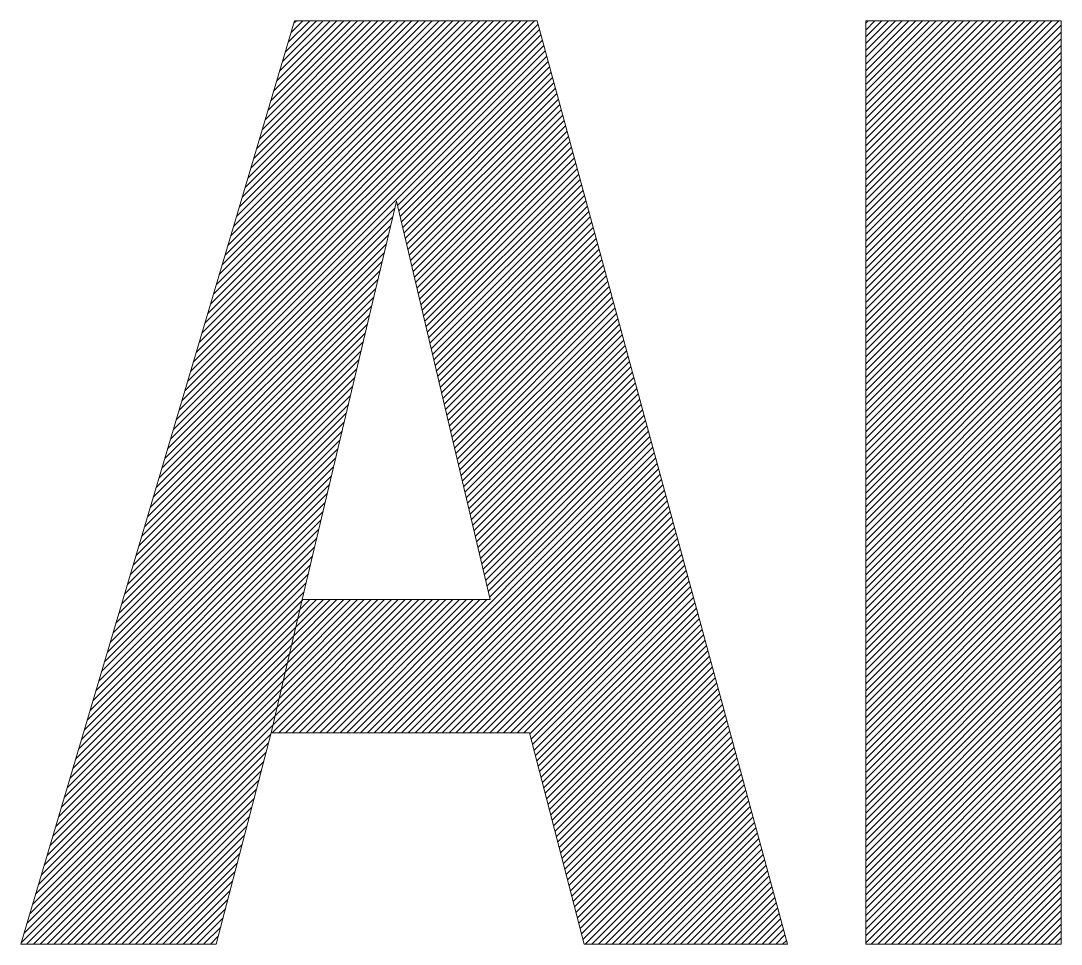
# Model space of a CAD drawing. Header units: millimetres. Extents: x 1677 to 2236, y -507 to -75.
# Drawn here: x 2110.666 to 2113.367, y -483.489 to -481.093 of the extents above; entities that cross this region are included whole.
import ezdxf

# ---------------------------------------------------------------- set-up
doc = ezdxf.new("R2010")
doc.units = ezdxf.units.MM

msp = doc.modelspace()

# ---------------------------------------------------------------- linework, layer by layer
at = {"color": 5, "lineweight": 0}
for p, q in [((2111.3766, -481.0927), (2110.6659, -483.4893)), ((2112.0063, -481.0927), (2111.3766, -481.0927)), ((2112.6559, -483.4893), (2112.0063, -481.0927)), ((2112.8592, -481.0927), (2112.8592, -483.4893)), ((2113.3666, -481.0927), (2112.8592, -481.0927)), ((2112.8592, -481.0927), (2112.8592, -481.0927)), ((2113.3666, -483.4893), (2113.3666, -481.0927)), ((2111.3965, -482.5951), (2111.6411, -481.5605)), ((2111.6411, -481.5605), (2111.884, -482.5951)), ((2111.3155, -482.9406), (2111.3965, -482.5951)), ((2111.3965, -482.5951), (2111.3155, -482.9406)), ((2111.884, -482.5951), (2111.3965, -482.5951)), ((2111.1733, -483.4893), (2111.3155, -482.9406)), ((2111.3155, -482.9406), (2111.9865, -482.9406)), ((2111.9865, -482.9406), (2112.1287, -483.4893)), ((2110.6659, -483.4893), (2111.1733, -483.4893)), ((2110.6659, -483.4893), (2110.6659, -483.4893)), ((2112.1287, -483.4893), (2112.6559, -483.4893)), ((2112.8592, -483.4893), (2113.3666, -483.4893))]:
    msp.add_line(p, q, dxfattribs=at)
at = {"color": 5}
for p, q in [((2111.1067, -482.0028), (2112.0086, -481.101)), ((2111.1142, -481.9777), (2111.9992, -481.0927)), ((2111.1216, -481.9526), (2111.9815, -481.0927)), ((2111.1291, -481.9274), (2111.9638, -481.0927)), ((2111.1365, -481.9023), (2111.9461, -481.0927)), ((2111.144, -481.8772), (2111.9285, -481.0927)), ((2111.1514, -481.8521), (2111.9108, -481.0927)), ((2111.1589, -481.8269), (2111.8931, -481.0927)), ((2111.1663, -481.8018), (2111.8754, -481.0927)), ((2111.1738, -481.7767), (2111.8577, -481.0927)), ((2111.1812, -481.7515), (2111.8401, -481.0927)), ((2111.1887, -481.7264), (2111.8224, -481.0927)), ((2111.1962, -481.7013), (2111.8047, -481.0927)), ((2111.2036, -481.6761), (2111.787, -481.0927)), ((2111.2111, -481.651), (2111.7694, -481.0927)), ((2111.2185, -481.6259), (2111.7517, -481.0927)), ((2111.226, -481.6008), (2111.734, -481.0927)), ((2111.2334, -481.5756), (2111.7163, -481.0927)), ((2111.2409, -481.5505), (2111.6986, -481.0927)), ((2111.2483, -481.5254), (2111.681, -481.0927)), ((2111.2558, -481.5002), (2111.6633, -481.0927)), ((2111.2632, -481.4751), (2111.6456, -481.0927)), ((2111.2707, -481.45), (2111.6279, -481.0927)), ((2111.2781, -481.4248), (2111.6103, -481.0927)), ((2111.2856, -481.3997), (2111.5926, -481.0927)), ((2111.293, -481.3746), (2111.5749, -481.0927)), ((2111.3005, -481.3495), (2111.5572, -481.0927)), ((2111.3079, -481.3243), (2111.5395, -481.0927)), ((2111.3154, -481.2992), (2111.5219, -481.0927)), ((2111.3228, -481.2741), (2111.5042, -481.0927)), ((2111.3303, -481.2489), (2111.4865, -481.0927)), ((2111.3377, -481.2238), (2111.4688, -481.0927)), ((2111.3452, -481.1987), (2111.4512, -481.0927)), ((2111.3527, -481.1735), (2111.4335, -481.0927)), ((2111.3601, -481.1484), (2111.4158, -481.0927)), ((2111.3676, -481.1233), (2111.3981, -481.0927)), ((2111.375, -481.0982), (2111.3804, -481.0927)), ((2112.8592, -481.0989), (2112.8654, -481.0927)), ((2112.8592, -481.1166), (2112.883, -481.0927)), ((2112.8592, -481.1342), (2112.9007, -481.0927)), ((2112.8592, -481.1519), (2112.9184, -481.0927)), ((2112.8592, -481.1696), (2112.9361, -481.0927)), ((2112.8592, -481.1873), (2112.9538, -481.0927)), ((2112.8592, -481.205), (2112.9714, -481.0927)), ((2112.8592, -481.2226), (2112.9891, -481.0927)), ((2112.8592, -481.2403), (2113.0068, -481.0927)), ((2112.8592, -481.258), (2113.0245, -481.0927)), ((2112.8592, -481.2757), (2113.0421, -481.0927)), ((2112.8592, -481.2933), (2113.0598, -481.0927)), ((2112.8592, -481.311), (2113.0775, -481.0927)), ((2112.8592, -481.3287), (2113.0952, -481.0927)), ((2112.8592, -481.3464), (2113.1129, -481.0927)), ((2112.8592, -481.3641), (2113.1305, -481.0927)), ((2112.8592, -481.3817), (2113.1482, -481.0927)), ((2112.8592, -481.3994), (2113.1659, -481.0927)), ((2112.8592, -481.4171), (2113.1836, -481.0927)), ((2112.8592, -481.4348), (2113.2012, -481.0927)), ((2112.8592, -481.4524), (2113.2189, -481.0927)), ((2112.8592, -481.4701), (2113.2366, -481.0927)), ((2112.8592, -481.4878), (2113.2543, -481.0927)), ((2112.8592, -481.5055), (2113.272, -481.0927)), ((2112.8592, -481.5232), (2113.2896, -481.0927)), ((2112.8592, -481.5408), (2113.3073, -481.0927)), ((2112.8592, -481.5585), (2113.325, -481.0927)), ((2112.8592, -481.5762), (2113.3427, -481.0927)), ((2112.8592, -481.5939), (2113.3603, -481.0927)), ((2111.0918, -482.0531), (2112.0161, -481.1288)), ((2111.0993, -482.028), (2112.0124, -481.1149)), ((2112.8592, -481.6115), (2113.3666, -481.1041)), ((2112.8592, -481.6292), (2113.3666, -481.1218)), ((2111.0769, -482.1034), (2112.0237, -481.1566)), ((2111.0844, -482.0782), (2112.0199, -481.1427)), ((2112.8592, -481.6469), (2113.3666, -481.1395)), ((2111.0695, -482.1285), (2112.0274, -481.1705)), ((2112.8592, -481.6646), (2113.3666, -481.1572)), ((2112.8592, -481.6823), (2113.3666, -481.1748)), ((2111.6438, -481.5719), (2112.0312, -481.1844)), ((2111.6471, -481.5862), (2112.035, -481.1983)), ((2112.8592, -481.6999), (2113.3666, -481.1925)), ((2112.8592, -481.7176), (2113.3666, -481.2102)), ((2111.6505, -481.6005), (2112.0387, -481.2122)), ((2111.6538, -481.6148), (2112.0425, -481.2262)), ((2112.8592, -481.7353), (2113.3666, -481.2279)), ((2111.6572, -481.6291), (2112.0463, -481.2401)), ((2111.6606, -481.6435), (2112.05, -481.254)), ((2112.8592, -481.753), (2113.3666, -481.2456)), ((2112.8592, -481.7706), (2113.3666, -481.2632)), ((2111.6639, -481.6578), (2112.0538, -481.2679)), ((2111.6673, -481.6721), (2112.0576, -481.2818)), ((2112.8592, -481.7883), (2113.3666, -481.2809)), ((2111.6706, -481.6864), (2112.0614, -481.2957)), ((2111.674, -481.7007), (2112.0651, -481.3096)), ((2112.8592, -481.806), (2113.3666, -481.2986)), ((2112.8592, -481.8237), (2113.3666, -481.3163)), ((2111.6774, -481.715), (2112.0689, -481.3235)), ((2111.6807, -481.7294), (2112.0727, -481.3374)), ((2112.8592, -481.8414), (2113.3666, -481.3339)), ((2111.6841, -481.7437), (2112.0764, -481.3513)), ((2111.6875, -481.758), (2112.0802, -481.3652)), ((2112.8592, -481.859), (2113.3666, -481.3516)), ((2112.8592, -481.8767), (2113.3666, -481.3693)), ((2111.6908, -481.7723), (2112.084, -481.3791)), ((2111.6942, -481.7866), (2112.0877, -481.3931)), ((2112.8592, -481.8944), (2113.3666, -481.387)), ((2111.6975, -481.8009), (2112.0915, -481.407)), ((2111.7009, -481.8152), (2112.0953, -481.4209)), ((2112.8592, -481.9121), (2113.3666, -481.4047)), ((2112.8592, -481.9297), (2113.3666, -481.4223)), ((2111.7043, -481.8296), (2112.0991, -481.4348)), ((2111.7076, -481.8439), (2112.1028, -481.4487)), ((2112.8592, -481.9474), (2113.3666, -481.44)), ((2111.711, -481.8582), (2112.1066, -481.4626)), ((2111.7143, -481.8725), (2112.1104, -481.4765)), ((2112.8592, -481.9651), (2113.3666, -481.4577)), ((2112.8592, -481.9828), (2113.3666, -481.4754)), ((2111.7177, -481.8868), (2112.1141, -481.4904)), ((2111.7211, -481.9011), (2112.1179, -481.5043)), ((2112.8592, -482.0005), (2113.3666, -481.493)), ((2111.7244, -481.9155), (2112.1217, -481.5182)), ((2111.7278, -481.9298), (2112.1254, -481.5321)), ((2112.8592, -482.0181), (2113.3666, -481.5107)), ((2112.8592, -482.0358), (2113.3666, -481.5284)), ((2111.7312, -481.9441), (2112.1292, -481.546)), ((2111.7345, -481.9584), (2112.133, -481.5599)), ((2112.8592, -482.0535), (2113.3666, -481.5461)), ((2111.062, -482.1536), (2111.6367, -481.5789)), ((2111.7379, -481.9727), (2112.1367, -481.5739)), ((2111.7412, -481.987), (2112.1405, -481.5878)), ((2112.8592, -482.0712), (2113.3666, -481.5638)), ((2112.8592, -482.0888), (2113.3666, -481.5814)), ((2111.0546, -482.1787), (2111.6312, -481.6021)), ((2111.7446, -482.0014), (2112.1443, -481.6017)), ((2111.748, -482.0157), (2112.1481, -481.6156)), ((2112.8592, -482.1065), (2113.3666, -481.5991)), ((2111.0471, -482.2039), (2111.6258, -481.6252)), ((2111.7513, -482.03), (2112.1518, -481.6295)), ((2112.8592, -482.1242), (2113.3666, -481.6168)), ((2112.8592, -482.1419), (2113.3666, -481.6345)), ((2111.0397, -482.229), (2111.6203, -481.6484)), ((2111.7547, -482.0443), (2112.1556, -481.6434)), ((2111.758, -482.0586), (2112.1594, -481.6573)), ((2112.8592, -482.1596), (2113.3666, -481.6521)), ((2112.8592, -482.1772), (2113.3666, -481.6698)), ((2111.0247, -482.2793), (2111.6093, -481.6947)), ((2111.0322, -482.2541), (2111.6148, -481.6715)), ((2111.7614, -482.0729), (2112.1631, -481.6712)), ((2111.7648, -482.0873), (2112.1669, -481.6851)), ((2112.8592, -482.1949), (2113.3666, -481.6875)), ((2111.0173, -482.3044), (2111.6039, -481.7178)), ((2111.7681, -482.1016), (2112.1707, -481.699)), ((2111.7715, -482.1159), (2112.1744, -481.7129)), ((2112.8592, -482.2126), (2113.3666, -481.7052)), ((2112.8592, -482.2303), (2113.3666, -481.7229)), ((2111.0098, -482.3295), (2111.5984, -481.741)), ((2111.7749, -482.1302), (2112.1782, -481.7268)), ((2111.7782, -482.1445), (2112.182, -481.7408)), ((2112.8592, -482.2479), (2113.3666, -481.7405)), ((2111.0024, -482.3547), (2111.5929, -481.7641)), ((2111.7816, -482.1588), (2112.1858, -481.7547)), ((2111.7849, -482.1731), (2112.1895, -481.7686)), ((2112.8592, -482.2656), (2113.3666, -481.7582)), ((2112.8592, -482.2833), (2113.3666, -481.7759)), ((2110.9949, -482.3798), (2111.5874, -481.7873)), ((2111.7883, -482.1875), (2112.1933, -481.7825)), ((2111.7917, -482.2018), (2112.1971, -481.7964)), ((2112.8592, -482.301), (2113.3666, -481.7936)), ((2110.9875, -482.4049), (2111.582, -481.8104)), ((2111.795, -482.2161), (2112.2008, -481.8103)), ((2111.7984, -482.2304), (2112.2046, -481.8242)), ((2112.8592, -482.3187), (2113.3666, -481.8112)), ((2112.8592, -482.3363), (2113.3666, -481.8289)), ((2110.9726, -482.4552), (2111.571, -481.8567)), ((2110.98, -482.43), (2111.5765, -481.8336)), ((2111.8018, -482.2447), (2112.2084, -481.8381)), ((2111.8051, -482.259), (2112.2121, -481.852)), ((2112.8592, -482.354), (2113.3666, -481.8466)), ((2110.9651, -482.4803), (2111.5656, -481.8799)), ((2111.8085, -482.2734), (2112.2159, -481.8659)), ((2111.8118, -482.2877), (2112.2197, -481.8798)), ((2112.8592, -482.3717), (2113.3666, -481.8643)), ((2112.8592, -482.3894), (2113.3666, -481.8819)), ((2110.9577, -482.5054), (2111.5601, -481.903)), ((2111.8152, -482.302), (2112.2234, -481.8937)), ((2111.8186, -482.3163), (2112.2272, -481.9077)), ((2112.8592, -482.407), (2113.3666, -481.8996)), ((2110.9502, -482.5306), (2111.5546, -481.9262)), ((2111.8219, -482.3306), (2112.231, -481.9216)), ((2111.8253, -482.3449), (2112.2348, -481.9355)), ((2112.8592, -482.4247), (2113.3666, -481.9173)), ((2112.8592, -482.4424), (2113.3666, -481.935)), ((2110.9428, -482.5557), (2111.5491, -481.9493)), ((2111.8286, -482.3593), (2112.2385, -481.9494)), ((2111.832, -482.3736), (2112.2423, -481.9633)), ((2112.8592, -482.4601), (2113.3666, -481.9527)), ((2110.9353, -482.5808), (2111.5437, -481.9725)), ((2111.8354, -482.3879), (2112.2461, -481.9772)), ((2111.8387, -482.4022), (2112.2498, -481.9911)), ((2112.8592, -482.4778), (2113.3666, -481.9703)), ((2112.8592, -482.4954), (2113.3666, -481.988)), ((2110.9204, -482.6311), (2111.5327, -482.0188)), ((2110.9279, -482.606), (2111.5382, -481.9956)), ((2111.8421, -482.4165), (2112.2536, -482.005)), ((2111.8455, -482.4308), (2112.2574, -482.0189)), ((2112.8592, -482.5131), (2113.3666, -482.0057)), ((2110.913, -482.6562), (2111.5272, -482.0419)), ((2111.8488, -482.4452), (2112.2611, -482.0328)), ((2111.8522, -482.4595), (2112.2649, -482.0467)), ((2112.8592, -482.5308), (2113.3666, -482.0234)), ((2112.8592, -482.5485), (2113.3666, -482.041)), ((2110.9055, -482.6814), (2111.5218, -482.0651)), ((2111.8555, -482.4738), (2112.2687, -482.0606)), ((2111.8589, -482.4881), (2112.2725, -482.0745)), ((2112.8592, -482.5661), (2113.3666, -482.0587)), ((2110.8981, -482.7065), (2111.5163, -482.0882)), ((2111.8623, -482.5024), (2112.2762, -482.0885)), ((2112.8592, -482.5838), (2113.3666, -482.0764)), ((2112.8592, -482.6015), (2113.3666, -482.0941)), ((2110.8906, -482.7316), (2111.5108, -482.1114)), ((2111.8656, -482.5167), (2112.28, -482.1024)), ((2111.869, -482.531), (2112.2838, -482.1163)), ((2112.8592, -482.6192), (2113.3666, -482.1118)), ((2110.8832, -482.7567), (2111.5053, -482.1345)), ((2111.8723, -482.5454), (2112.2875, -482.1302)), ((2111.8757, -482.5597), (2112.2913, -482.1441)), ((2112.8592, -482.6369), (2113.3666, -482.1294)), ((2112.8592, -482.6545), (2113.3666, -482.1471)), ((2110.8682, -482.807), (2111.4944, -482.1808)), ((2110.8757, -482.7819), (2111.4999, -482.1577)), ((2111.8791, -482.574), (2112.2951, -482.158)), ((2111.8824, -482.5883), (2112.2988, -482.1719)), ((2112.8592, -482.6722), (2113.3666, -482.1648)), ((2112.8592, -482.6899), (2113.3666, -482.1825)), ((2110.8608, -482.8321), (2111.4889, -482.204)), ((2111.5479, -482.9406), (2112.3026, -482.1858)), ((2111.5655, -482.9406), (2112.3064, -482.1997)), ((2112.8592, -482.7076), (2113.3666, -482.2001)), ((2110.8533, -482.8573), (2111.4835, -482.2272)), ((2111.5832, -482.9406), (2112.3101, -482.2136)), ((2111.6009, -482.9406), (2112.3139, -482.2275)), ((2112.8592, -482.7252), (2113.3666, -482.2178)), ((2112.8592, -482.7429), (2113.3666, -482.2355)), ((2110.8459, -482.8824), (2111.478, -482.2503)), ((2111.6186, -482.9406), (2112.3177, -482.2414)), ((2111.6362, -482.9406), (2112.3215, -482.2554)), ((2112.8592, -482.7606), (2113.3666, -482.2532)), ((2110.8384, -482.9075), (2111.4725, -482.2735)), ((2111.6539, -482.9406), (2112.3252, -482.2693)), ((2111.6716, -482.9406), (2112.329, -482.2832)), ((2112.8592, -482.7783), (2113.3666, -482.2709)), ((2112.8592, -482.796), (2113.3666, -482.2885)), ((2110.831, -482.9327), (2111.467, -482.2966)), ((2111.6893, -482.9406), (2112.3328, -482.2971)), ((2111.707, -482.9406), (2112.3365, -482.311)), ((2112.8592, -482.8136), (2113.3666, -482.3062)), ((2110.8161, -482.9829), (2111.4561, -482.3429)), ((2110.8235, -482.9578), (2111.4616, -482.3198)), ((2111.7246, -482.9406), (2112.3403, -482.3249)), ((2111.7423, -482.9406), (2112.3441, -482.3388)), ((2112.8592, -482.8313), (2113.3666, -482.3239)), ((2112.8592, -482.849), (2113.3666, -482.3416)), ((2110.8086, -483.008), (2111.4506, -482.3661)), ((2111.76, -482.9406), (2112.3478, -482.3527)), ((2111.7777, -482.9406), (2112.3516, -482.3666)), ((2112.8592, -482.8667), (2113.3666, -482.3592)), ((2110.8012, -483.0332), (2111.4451, -482.3892)), ((2111.7953, -482.9406), (2112.3554, -482.3805)), ((2111.813, -482.9406), (2112.3592, -482.3944)), ((2112.8592, -482.8843), (2113.3666, -482.3769)), ((2112.8592, -482.902), (2113.3666, -482.3946)), ((2110.7937, -483.0583), (2111.4397, -482.4124)), ((2111.8307, -482.9406), (2112.3629, -482.4083)), ((2111.8484, -482.9406), (2112.3667, -482.4222)), ((2112.8592, -482.9197), (2113.3666, -482.4123)), ((2110.7863, -483.0834), (2111.4342, -482.4355)), ((2111.866, -482.9406), (2112.3705, -482.4362)), ((2111.8837, -482.9406), (2112.3742, -482.4501)), ((2112.8592, -482.9374), (2113.3666, -482.43)), ((2112.8592, -482.955), (2113.3666, -482.4476)), ((2110.7788, -483.1086), (2111.4287, -482.4587)), ((2111.9014, -482.9406), (2112.378, -482.464)), ((2111.9191, -482.9406), (2112.3818, -482.4779)), ((2112.8592, -482.9727), (2113.3666, -482.4653)), ((2110.7639, -483.1588), (2111.4178, -482.505)), ((2110.7714, -483.1337), (2111.4232, -482.4818)), ((2111.9368, -482.9406), (2112.3855, -482.4918)), ((2111.9544, -482.9406), (2112.3893, -482.5057)), ((2112.8592, -482.9904), (2113.3666, -482.483)), ((2112.8592, -483.0081), (2113.3666, -482.5007)), ((2110.7565, -483.184), (2111.4123, -482.5281)), ((2111.9721, -482.9406), (2112.3931, -482.5196)), ((2111.9872, -482.9432), (2112.3968, -482.5335)), ((2112.8592, -483.0258), (2113.3666, -482.5183)), ((2110.749, -483.2091), (2111.4068, -482.5513)), ((2111.9908, -482.9572), (2112.4006, -482.5474)), ((2111.9945, -482.9713), (2112.4044, -482.5613)), ((2112.8592, -483.0434), (2113.3666, -482.536)), ((2112.8592, -483.0611), (2113.3666, -482.5537)), ((2110.7416, -483.2342), (2111.4014, -482.5744)), ((2111.9981, -482.9853), (2112.4082, -482.5752)), ((2112.8592, -483.0788), (2113.3666, -482.5714)), ((2110.7341, -483.2593), (2111.3959, -482.5976)), ((2111.318, -482.9406), (2111.6635, -482.5951)), ((2111.3201, -482.9208), (2111.6458, -482.5951)), ((2111.3255, -482.8978), (2111.6281, -482.5951)), ((2111.3309, -482.8747), (2111.6104, -482.5951)), ((2111.3357, -482.9406), (2111.6812, -482.5951)), ((2111.3363, -482.8516), (2111.5928, -482.5951)), ((2111.3417, -482.8285), (2111.5751, -482.5951)), ((2111.3472, -482.8054), (2111.5574, -482.5951)), ((2111.3526, -482.7823), (2111.5397, -482.5951)), ((2111.3534, -482.9406), (2111.6988, -482.5951)), ((2111.358, -482.7592), (2111.5221, -482.5951)), ((2111.3634, -482.7361), (2111.5044, -482.5951)), ((2111.3688, -482.713), (2111.4867, -482.5951)), ((2111.3711, -482.9406), (2111.7165, -482.5951)), ((2111.3742, -482.6899), (2111.469, -482.5951)), ((2111.3796, -482.6668), (2111.4513, -482.5951)), ((2111.3851, -482.6437), (2111.4337, -482.5951)), ((2111.3888, -482.9406), (2111.7342, -482.5951)), ((2111.3905, -482.6207), (2111.416, -482.5951)), ((2111.3959, -482.5976), (2111.3983, -482.5951)), ((2111.4064, -482.9406), (2111.7519, -482.5951)), ((2111.4241, -482.9406), (2111.7695, -482.5951)), ((2111.4418, -482.9406), (2111.7872, -482.5951)), ((2111.4595, -482.9406), (2111.8049, -482.5951)), ((2111.4771, -482.9406), (2111.8226, -482.5951)), ((2111.4948, -482.9406), (2111.8403, -482.5951)), ((2111.5125, -482.9406), (2111.8579, -482.5951)), ((2111.5302, -482.9406), (2111.8756, -482.5951)), ((2112.0017, -482.9993), (2112.4119, -482.5891)), ((2112.0054, -483.0134), (2112.4157, -482.6031)), ((2112.8592, -483.0965), (2113.3666, -482.5891)), ((2112.8592, -483.1141), (2113.3666, -482.6067)), ((2110.7267, -483.2845), (2111.3905, -482.6207)), ((2112.009, -483.0274), (2112.4195, -482.617)), ((2112.0126, -483.0415), (2112.4232, -482.6309)), ((2112.8592, -483.1318), (2113.3666, -482.6244)), ((2112.8592, -483.1495), (2113.3666, -482.6421)), ((2110.7117, -483.3347), (2111.3796, -482.6668)), ((2110.7192, -483.3096), (2111.3851, -482.6437)), ((2112.0163, -483.0555), (2112.427, -482.6448)), ((2112.0199, -483.0695), (2112.4308, -482.6587)), ((2112.8592, -483.1672), (2113.3666, -482.6598)), ((2110.7043, -483.3599), (2111.3742, -482.6899)), ((2112.0236, -483.0836), (2112.4345, -482.6726)), ((2112.0272, -483.0976), (2112.4383, -482.6865)), ((2112.8592, -483.1849), (2113.3666, -482.6774)), ((2112.8592, -483.2025), (2113.3666, -482.6951)), ((2110.6968, -483.385), (2111.3688, -482.713)), ((2112.0308, -483.1117), (2112.4421, -482.7004)), ((2112.0345, -483.1257), (2112.4459, -482.7143)), ((2112.8592, -483.2202), (2113.3666, -482.7128)), ((2110.6894, -483.4101), (2111.3634, -482.7361)), ((2112.0381, -483.1397), (2112.4496, -482.7282)), ((2112.0417, -483.1538), (2112.4534, -482.7421)), ((2112.8592, -483.2379), (2113.3666, -482.7305)), ((2112.8592, -483.2556), (2113.3666, -482.7482)), ((2110.6819, -483.4353), (2111.358, -482.7592)), ((2112.0454, -483.1678), (2112.4572, -482.756)), ((2112.049, -483.1819), (2112.4609, -482.77)), ((2112.8592, -483.2732), (2113.3666, -482.7658)), ((2110.6745, -483.4604), (2111.3526, -482.7823)), ((2112.0527, -483.1959), (2112.4647, -482.7839)), ((2112.0563, -483.2099), (2112.4685, -482.7978)), ((2112.8592, -483.2909), (2113.3666, -482.7835)), ((2112.8592, -483.3086), (2113.3666, -482.8012)), ((2110.667, -483.4855), (2111.3472, -482.8054)), ((2110.6809, -483.4893), (2111.3417, -482.8285)), ((2112.0599, -483.224), (2112.4722, -482.8117)), ((2112.0636, -483.238), (2112.476, -482.8256)), ((2112.8592, -483.3263), (2113.3666, -482.8189)), ((2110.6986, -483.4893), (2111.3363, -482.8516)), ((2112.0672, -483.2521), (2112.4798, -482.8395)), ((2112.0708, -483.2661), (2112.4835, -482.8534)), ((2112.8592, -483.344), (2113.3666, -482.8365)), ((2112.8592, -483.3616), (2113.3666, -482.8542)), ((2110.7163, -483.4893), (2111.3309, -482.8747)), ((2112.0745, -483.2802), (2112.4873, -482.8673)), ((2112.0781, -483.2942), (2112.4911, -482.8812)), ((2112.8592, -483.3793), (2113.3666, -482.8719)), ((2110.734, -483.4893), (2111.3255, -482.8978)), ((2112.0817, -483.3082), (2112.4949, -482.8951)), ((2112.0854, -483.3223), (2112.4986, -482.909)), ((2112.8592, -483.397), (2113.3666, -482.8896)), ((2112.8592, -483.4147), (2113.3666, -482.9073)), ((2110.7516, -483.4893), (2111.3201, -482.9208)), ((2112.089, -483.3363), (2112.5024, -482.9229)), ((2112.0927, -483.3504), (2112.5062, -482.9368)), ((2112.8592, -483.4323), (2113.3666, -482.9249)), ((2110.7693, -483.4893), (2111.3146, -482.944)), ((2112.0963, -483.3644), (2112.5099, -482.9508)), ((2112.0999, -483.3784), (2112.5137, -482.9647)), ((2112.8592, -483.45), (2113.3666, -482.9426)), ((2112.8592, -483.4677), (2113.3666, -482.9603)), ((2110.787, -483.4893), (2111.3084, -482.9679)), ((2110.8047, -483.4893), (2111.3022, -482.9918)), ((2112.1036, -483.3925), (2112.5175, -482.9786)), ((2112.1072, -483.4065), (2112.5212, -482.9925)), ((2112.8592, -483.4854), (2113.3666, -482.978)), ((2110.8223, -483.4893), (2111.296, -483.0156)), ((2112.1108, -483.4206), (2112.525, -483.0064)), ((2112.1145, -483.4346), (2112.5288, -483.0203)), ((2112.8729, -483.4893), (2113.3666, -482.9956)), ((2112.8906, -483.4893), (2113.3666, -483.0133)), ((2110.84, -483.4893), (2111.2898, -483.0395)), ((2112.1181, -483.4486), (2112.5326, -483.0342)), ((2112.9083, -483.4893), (2113.3666, -483.031)), ((2110.8577, -483.4893), (2111.2837, -483.0633)), ((2112.1218, -483.4627), (2112.5363, -483.0481)), ((2112.1254, -483.4767), (2112.5401, -483.062)), ((2112.926, -483.4893), (2113.3666, -483.0487)), ((2112.9437, -483.4893), (2113.3666, -483.0664)), ((2110.8754, -483.4893), (2111.2775, -483.0872)), ((2112.1305, -483.4893), (2112.5439, -483.0759)), ((2112.1482, -483.4893), (2112.5476, -483.0898)), ((2112.9613, -483.4893), (2113.3666, -483.084)), ((2110.8931, -483.4893), (2111.2713, -483.111)), ((2112.1658, -483.4893), (2112.5514, -483.1037)), ((2112.1835, -483.4893), (2112.5552, -483.1177)), ((2112.979, -483.4893), (2113.3666, -483.1017)), ((2112.9967, -483.4893), (2113.3666, -483.1194)), ((2110.9107, -483.4893), (2111.2651, -483.1349)), ((2112.2012, -483.4893), (2112.5589, -483.1316)), ((2112.2189, -483.4893), (2112.5627, -483.1455)), ((2113.0144, -483.4893), (2113.3666, -483.1371)), ((2113.032, -483.4893), (2113.3666, -483.1547)), ((2110.9284, -483.4893), (2111.2589, -483.1588)), ((2112.2366, -483.4893), (2112.5665, -483.1594)), ((2112.2542, -483.4893), (2112.5702, -483.1733)), ((2113.0497, -483.4893), (2113.3666, -483.1724)), ((2110.9461, -483.4893), (2111.2528, -483.1826)), ((2110.9638, -483.4893), (2111.2466, -483.2065)), ((2112.2719, -483.4893), (2112.574, -483.1872)), ((2112.2896, -483.4893), (2112.5778, -483.2011)), ((2113.0674, -483.4893), (2113.3666, -483.1901)), ((2113.0851, -483.4893), (2113.3666, -483.2078)), ((2110.9814, -483.4893), (2111.2404, -483.2303)), ((2112.3073, -483.4893), (2112.5816, -483.215)), ((2112.3249, -483.4893), (2112.5853, -483.2289)), ((2113.1028, -483.4893), (2113.3666, -483.2255)), ((2110.9991, -483.4893), (2111.2342, -483.2542)), ((2112.3426, -483.4893), (2112.5891, -483.2428)), ((2112.3603, -483.4893), (2112.5929, -483.2567)), ((2113.1204, -483.4893), (2113.3666, -483.2431)), ((2113.1381, -483.4893), (2113.3666, -483.2608)), ((2111.0168, -483.4893), (2111.228, -483.2781)), ((2112.378, -483.4893), (2112.5966, -483.2706)), ((2112.3957, -483.4893), (2112.6004, -483.2846)), ((2113.1558, -483.4893), (2113.3666, -483.2785)), ((2111.0345, -483.4893), (2111.2219, -483.3019)), ((2112.4133, -483.4893), (2112.6042, -483.2985)), ((2112.431, -483.4893), (2112.6079, -483.3124)), ((2113.1735, -483.4893), (2113.3666, -483.2962)), ((2113.1911, -483.4893), (2113.3666, -483.3138)), ((2111.0521, -483.4893), (2111.2157, -483.3258)), ((2112.4487, -483.4893), (2112.6117, -483.3263)), ((2112.4664, -483.4893), (2112.6155, -483.3402)), ((2113.2088, -483.4893), (2113.3666, -483.3315)), ((2111.0698, -483.4893), (2111.2095, -483.3496)), ((2112.484, -483.4893), (2112.6193, -483.3541)), ((2112.5017, -483.4893), (2112.623, -483.368)), ((2113.2265, -483.4893), (2113.3666, -483.3492)), ((2113.2442, -483.4893), (2113.3666, -483.3669)), ((2111.0875, -483.4893), (2111.2033, -483.3735)), ((2111.1052, -483.4893), (2111.1971, -483.3973)), ((2112.5194, -483.4893), (2112.6268, -483.3819)), ((2112.5371, -483.4893), (2112.6306, -483.3958)), ((2113.2619, -483.4893), (2113.3666, -483.3846)), ((2111.1229, -483.4893), (2111.191, -483.4212)), ((2112.5548, -483.4893), (2112.6343, -483.4097)), ((2112.5724, -483.4893), (2112.6381, -483.4236)), ((2113.2795, -483.4893), (2113.3666, -483.4022)), ((2113.2972, -483.4893), (2113.3666, -483.4199)), ((2111.1405, -483.4893), (2111.1848, -483.4451)), ((2112.5901, -483.4893), (2112.6419, -483.4375)), ((2112.6078, -483.4893), (2112.6456, -483.4514)), ((2113.3149, -483.4893), (2113.3666, -483.4376)), ((2111.1582, -483.4893), (2111.1786, -483.4689)), ((2112.6255, -483.4893), (2112.6494, -483.4654)), ((2112.6431, -483.4893), (2112.6532, -483.4793)), ((2113.3326, -483.4893), (2113.3666, -483.4553)), ((2113.3502, -483.4893), (2113.3666, -483.4729))]:
    msp.add_line(p, q, dxfattribs=at)

doc.saveas('drawing.dxf')
